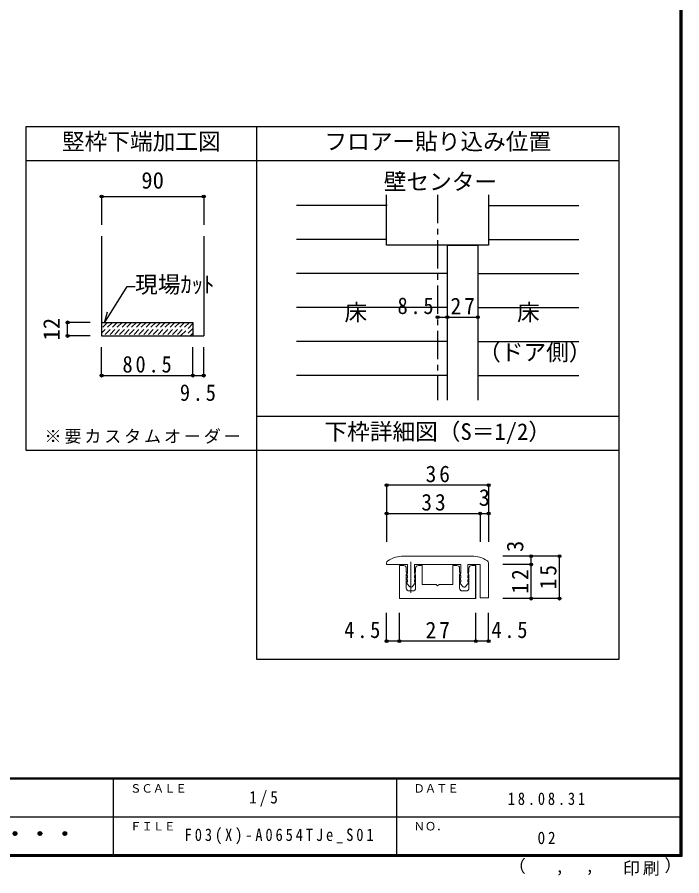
# Model space of a CAD drawing. Units: millimetres, scale not verified, with parts at other scales. Extents: x -973 to 977, y -718 to 696.
# Drawn here: x 390 to 977, y -718 to 40 of the extents above; entities that cross this region are included whole.
import ezdxf
from ezdxf.enums import TextEntityAlignment as Align

# ---------------------------------------------------------------- set-up
doc = ezdxf.new("R2010")
doc.units = ezdxf.units.MM
doc.header["$LTSCALE"] = 5
doc.header["$PDMODE"] = 32
doc.header["$PDSIZE"] = 2.5
doc.linetypes.add('CHAIN1', pattern=[8, 5, -1, 1, -1])
doc.linetypes.add('DASHED1', pattern=[1.8, 1.2, -0.6])
for name, color, linetype in [('0-1_通り芯', 4, 'CHAIN1'), ('0-3_仕上げ', 7, 'Continuous'), ('0-4_枠', 3, 'Continuous'), ('0-A_文字', 7, 'Continuous'), ('0-B_寸法', 7, 'Continuous'), ('0-C_ハッチ', 4, 'DASHED1'), ('1-B_寸法', 7, 'Continuous'), ('F-1_枠', 6, 'Continuous'), ('F-A_文字', 7, 'Continuous')]:
    doc.layers.add(name, color=color, linetype=linetype)
doc.layers.add('1-7_金物', color=7, linetype='Continuous', lineweight=18)
doc.styles.add('ＭＳ ゴシック', font='')
doc.styles.get('ＭＳ ゴシック').set_extended_font_data('MS Gothic')

msp = doc.modelspace()

# ---------------------------------------------------------------- linework, layer by layer
at = {"layer": '0-1_通り芯'}
msp.add_line((761.235, -117.097), (761.235, -298.32), dxfattribs=at)
at = {"layer": '0-3_仕上げ'}
for p, q in [((716.235, -161.539), (716.235, -117.097)), ((806.235, -117.097), (806.235, -161.539)), ((806.235, -161.539), (716.235, -161.539))]:
    msp.add_line(p, q, dxfattribs=at)
at = {"layer": '0-3_仕上げ', "color": 4}
for p, q in [((716.735, -126.539), (636.735, -126.539)), ((806.235, -126.539), (885.735, -126.539)), ((716.235, -156.539), (636.735, -156.539)), ((806.235, -156.539), (885.735, -156.539)), ((769.735, -186.539), (636.735, -186.539)), ((796.735, -186.539), (885.735, -186.539)), ((769.735, -216.539), (636.735, -216.539)), ((796.735, -216.539), (885.735, -216.539)), ((769.735, -246.539), (636.735, -246.539)), ((796.735, -246.539), (885.735, -246.539)), ((769.735, -276.539), (636.735, -276.539)), ((796.735, -276.539), (885.735, -276.539))]:
    msp.add_line(p, q, dxfattribs=at)
at = {"layer": '0-4_枠'}
for p, q in [((398.367, -342.615), (398.367, -56.667)), ((464.883, -153.433), (464.883, -241.539)), ((554.883, -153.433), (554.883, -241.539)), ((464.883, -229.539), (545.383, -229.539)), ((545.383, -229.539), (545.383, -241.539)), ((464.883, -241.539), (554.883, -241.539))]:
    msp.add_line(p, q, dxfattribs=at)
at = {"layer": '0-4_枠', "color": 4}
for p, q in [((464.883, -118.433), (464.883, -143.433)), ((464.883, -118.433), (554.883, -118.433)), ((554.883, -118.433), (554.883, -143.433))]:
    msp.add_line(p, q, dxfattribs=at)
at = {"layer": '0-4_枠', "color": 7}
for p, q in [((769.735, -161.539), (769.735, -298.32)), ((769.735, -161.539), (796.735, -161.539)), ((796.735, -161.539), (796.735, -298.32))]:
    msp.add_line(p, q, dxfattribs=at)
for p in [(464.883, -118.433), (554.883, -118.433)]:
    msp.add_point(p, dxfattribs=at)
at = {"layer": '0-A_文字', "color": 3}
for p, q in [((921.399, -526.667), (921.399, -56.667)), ((398.367, -86.667), (601.399, -86.667)), ((601.399, -86.667), (921.399, -86.667)), ((921.399, -342.615), (601.399, -342.615)), ((601.399, -526.667), (921.399, -526.667))]:
    msp.add_line(p, q, dxfattribs=at)
at = {"layer": '0-A_文字'}
for p, q in [((467.394, -230.039), (487.4, -197.86)), ((487.4, -197.86), (494.364, -197.86)), ((467.394, -230.039), (469.982, -220.379))]:
    msp.add_line(p, q, dxfattribs=at)
at = {"layer": '0-A_文字', "color": 3}
for points in [[(398.367, -56.667), (601.399, -56.667), (921.399, -56.667)], [(601.399, -56.667), (601.399, -342.615), (398.367, -342.615)], [(921.399, -312.615), (601.399, -312.615), (601.399, -526.667)]]:
    msp.add_lwpolyline(points, dxfattribs=at)
at = {"layer": '0-B_寸法', "color": 4}
for p, q in [((761.235, -224.929), (769.735, -224.929)), ((769.735, -224.929), (796.735, -224.929)), ((434.883, -241.539), (434.883, -229.539)), ((454.883, -229.539), (434.883, -229.539)), ((454.883, -241.539), (434.883, -241.539)), ((464.883, -276.539), (464.883, -251.539)), ((545.383, -276.539), (545.383, -251.539)), ((554.883, -276.539), (554.883, -251.539)), ((464.883, -276.539), (545.383, -276.539)), ((545.383, -276.539), (554.883, -276.539))]:
    msp.add_line(p, q, dxfattribs=at)
at = {"layer": '0-B_寸法'}
for p in [(761.235, -224.929), (769.735, -224.929), (796.735, -224.929), (434.883, -229.539), (434.883, -241.539), (464.883, -276.539), (545.383, -276.539), (554.883, -276.539)]:
    msp.add_point(p, dxfattribs=at)
at = {"layer": '0-C_ハッチ'}
for p, q in [((474.374, -229.539), (464.883, -239.03)), ((465.889, -229.539), (464.883, -230.545)), ((470.132, -229.539), (464.883, -234.787)), ((478.617, -229.539), (466.617, -241.539)), ((482.86, -229.539), (470.86, -241.539)), ((487.102, -229.539), (475.102, -241.539)), ((491.345, -229.539), (479.345, -241.539)), ((495.588, -229.539), (483.588, -241.539)), ((499.83, -229.539), (487.83, -241.539)), ((504.073, -229.539), (492.073, -241.539)), ((508.316, -229.539), (496.316, -241.539)), ((512.558, -229.539), (500.558, -241.539)), ((516.801, -229.539), (504.801, -241.539)), ((521.043, -229.539), (509.043, -241.539)), ((525.286, -229.539), (513.286, -241.539)), ((529.529, -229.539), (517.529, -241.539)), ((533.771, -229.539), (521.771, -241.539)), ((538.014, -229.539), (526.014, -241.539)), ((542.257, -229.539), (530.257, -241.539)), ((545.383, -230.655), (534.499, -241.539)), ((545.383, -234.898), (538.742, -241.539)), ((545.383, -239.14), (542.985, -241.539))]:
    msp.add_line(p, q, dxfattribs=at)
at = {"layer": '1-7_金物'}
for p, q in [((731.235, -435.75), (791.235, -435.75)), ((716.235, -442.042), (716.235, -443.25)), ((716.235, -443.25), (734.61, -443.25)), ((727.485, -473.25), (727.485, -444)), ((731.11, -444), (727.485, -444)), ((727.735, -473.25), (727.735, -444)), ((733.61, -449.625), (733.61, -446.5)), ((734.61, -443.25), (734.61, -450.75)), ((740.86, -443.25), (781.61, -443.25)), ((740.86, -443.25), (740.86, -450.75)), ((741.86, -449.625), (741.86, -446.5)), ((744.36, -444), (747.735, -444)), ((747.735, -444), (747.735, -460.75)), ((774.735, -444), (774.735, -460.75)), ((778.11, -444), (774.735, -444)), ((780.61, -449.625), (780.61, -446.5)), ((781.61, -443.25), (781.61, -450.75)), ((787.86, -443.25), (798.735, -443.25)), ((787.86, -443.25), (787.86, -450.75)), ((788.86, -449.625), (788.86, -446.5)), ((791.36, -444), (794.985, -444)), ((794.735, -444), (794.735, -473.25)), ((794.985, -444), (794.985, -473.25)), ((798.735, -443.25), (798.735, -472.5)), ((806.235, -442.042), (806.235, -472.5)), ((733.61, -449.625), (734.128, -450.489)), ((733.61, -452.125), (734.128, -451.261)), ((733.61, -464), (733.61, -452.125)), ((734.091, -451.614), (734.61, -450.75)), ((734.091, -452.386), (734.61, -453.25)), ((734.091, -455.364), (734.61, -454.5)), ((734.61, -453.25), (734.61, -454.5)), ((741.378, -451.614), (740.86, -450.75)), ((741.378, -452.386), (740.86, -453.25)), ((740.86, -453.25), (740.86, -454.5)), ((741.378, -455.364), (740.86, -454.5)), ((741.86, -449.625), (741.341, -450.489)), ((741.86, -452.125), (741.341, -451.261)), ((741.86, -464), (741.86, -452.125)), ((780.61, -449.625), (781.128, -450.489)), ((780.61, -452.125), (781.128, -451.261)), ((780.61, -464), (780.61, -452.125)), ((781.091, -451.614), (781.61, -450.75)), ((781.091, -452.386), (781.61, -453.25)), ((781.091, -455.364), (781.61, -454.5)), ((781.61, -453.25), (781.61, -454.5)), ((788.378, -451.614), (787.86, -450.75)), ((788.378, -452.386), (787.86, -453.25)), ((787.86, -453.25), (787.86, -454.5)), ((788.378, -455.364), (787.86, -454.5)), ((788.86, -449.625), (788.342, -450.489)), ((788.86, -452.125), (788.342, -451.261)), ((788.86, -464), (788.86, -452.125)), ((734.091, -456.136), (734.61, -457)), ((734.091, -459.114), (734.61, -458.25)), ((736.818, -462.85), (734.185, -460.01)), ((734.61, -457), (734.61, -458.25)), ((741.285, -460.01), (738.651, -462.85)), ((741.378, -456.136), (740.86, -457)), ((740.86, -457), (740.86, -458.25)), ((741.378, -459.114), (740.86, -458.25)), ((759.985, -460.75), (747.735, -460.75)), ((761.235, -462), (759.985, -460.75)), ((761.235, -462), (762.485, -460.75)), ((774.735, -460.75), (762.485, -460.75)), ((781.091, -456.136), (781.61, -457)), ((781.091, -459.114), (781.61, -458.25)), ((783.818, -462.85), (781.185, -460.01)), ((781.61, -457), (781.61, -458.25)), ((788.285, -460.01), (785.651, -462.85)), ((788.378, -456.136), (787.86, -457)), ((787.86, -457), (787.86, -458.25)), ((788.378, -459.114), (787.86, -458.25)), ((739.36, -466.5), (736.11, -466.5)), ((783.11, -466.5), (786.36, -466.5)), ((794.985, -473.25), (727.485, -473.25)), ((798.735, -472.5), (806.235, -472.5))]:
    msp.add_line(p, q, dxfattribs=at)
at = {"layer": '1-7_金物', "color": 4}
msp.add_line((737.735, -440.75), (737.735, -468.103), dxfattribs=at)
at = {"layer": '1-7_金物'}
for centre, radius, start, end in [((731.235, -460.75), 25, 90, 123.74899), ((791.235, -460.75), 25, 56.25101, 90), ((718.735, -442.042), 2.5, 123.74899, 180), ((731.11, -446.5), 2.5, 0, 90), ((744.36, -446.5), 2.5, 90, 180), ((778.11, -446.5), 2.5, 0, 90), ((791.36, -446.5), 2.5, 90, 180), ((803.735, -442.042), 2.5, 0, 56.25101), ((734.735, -452), 0.75, 149.05366, 210.94634), ((733.485, -450.875), 0.75, 329.05368, 30.94635), ((741.985, -450.875), 0.75, 149.05365, 210.94632), ((740.735, -452), 0.75, 329.05366, 30.94634), ((781.735, -452), 0.75, 149.05366, 210.94634), ((780.485, -450.875), 0.75, 329.05368, 30.94635), ((788.985, -450.875), 0.75, 149.05365, 210.94632), ((787.735, -452), 0.75, 329.05366, 30.94634), ((734.735, -455.75), 0.75, 149.05366, 210.94634), ((734.735, -459.5), 0.75, 149.05366, 222.83826), ((740.735, -459.5), 0.75, 317.16174, 30.94634), ((740.735, -455.75), 0.75, 329.05366, 30.94634), ((781.735, -455.75), 0.75, 149.05366, 210.94634), ((781.735, -459.5), 0.75, 149.05366, 222.83826), ((787.735, -459.5), 0.75, 317.16174, 30.94634), ((787.735, -455.75), 0.75, 329.05366, 30.94634), ((736.11, -464), 2.5, 180, 270), ((737.735, -462), 1.25, 222.83826, 317.16174), ((739.36, -464), 2.5, 270, 0), ((783.11, -464), 2.5, 180, 270), ((784.735, -462), 1.25, 222.83826, 317.16174), ((786.36, -464), 2.5, 270, 0)]:
    msp.add_arc(centre, radius, start, end, dxfattribs=at)
at = {"layer": '1-B_寸法', "color": 4}
for p, q in [((716.235, -373.25), (716.235, -423.25)), ((806.235, -373.25), (716.235, -373.25)), ((806.235, -373.25), (806.235, -423.25)), ((716.235, -398.25), (798.735, -398.25)), ((798.735, -398.25), (798.735, -423.25)), ((798.735, -398.25), (806.235, -398.25)), ((868.735, -435.75), (818.735, -435.75)), ((843.735, -443.25), (843.735, -435.75)), ((868.735, -473.25), (868.735, -435.75)), ((843.735, -443.25), (818.735, -443.25)), ((843.735, -473.25), (843.735, -443.25)), ((868.735, -473.25), (818.735, -473.25)), ((716.235, -510.75), (716.235, -485.75)), ((727.485, -510.75), (727.485, -485.75)), ((794.985, -510.75), (794.985, -485.75)), ((806.235, -510.75), (806.235, -485.75)), ((727.485, -510.75), (716.235, -510.75)), ((794.985, -510.75), (727.485, -510.75)), ((806.235, -510.75), (794.985, -510.75))]:
    msp.add_line(p, q, dxfattribs=at)
at = {"layer": '1-B_寸法'}
for p in [(716.235, -373.25), (806.235, -373.25), (716.235, -398.25), (798.735, -398.25), (806.235, -398.25), (843.735, -435.75), (868.735, -435.75), (843.735, -443.25), (843.735, -473.25), (868.735, -473.25), (716.235, -510.75), (727.485, -510.75), (794.985, -510.75), (806.235, -510.75)]:
    msp.add_point(p, dxfattribs=at)
at = {"layer": 'F-1_枠'}
for p, q in [((974.986, 695.833), (974.986, -700.833)), ((975.82, 695.833), (975.82, -700.833)), ((976.653, 695.833), (976.653, -700.833)), ((976.653, -631.667), (-973.347, -631.667)), ((976.653, -632.5), (-973.347, -632.5)), ((474.986, -632.5), (474.986, -699.167)), ((724.986, -632.5), (724.986, -699.167)), ((1.653, -665.833), (974.986, -665.834)), ((976.653, -699.167), (-973.347, -699.167)), ((976.653, -700), (-973.347, -700)), ((976.653, -700.833), (-973.347, -700.833))]:
    msp.add_line(p, q, dxfattribs=at)

# ---------------------------------------------------------------- texts
at = {"layer": '0-4_枠', "color": 7, "style": 'ＭＳ ゴシック'}
for s, p in [('竪枠下端加工図', (429.883, -81.667)), ('90', (499.883, -115.933))]:
    msp.add_text(s, height=14.66, dxfattribs=at).set_placement(p, align=Align.BOTTOM_LEFT)
at = {"layer": '0-4_枠', "color": 7, "insert": (414.517, -336.765), "char_height": 11, "attachment_point": 7, "style": 'ＭＳ ゴシック'}
msp.add_mtext('\\T1.17;※要カスタムオーダー', dxfattribs=at)
at = {"layer": '0-A_文字', "style": 'ＭＳ ゴシック'}
for s, p in [('フロアー貼り込み位置', (661.399, -81.667)), ('壁センター', (713.735, -117.097)), ('現場ｶｯﾄ', (494.364, -207.86)), ('床', (679.14, -232.419)), ('床', (831.329, -232.419)), ('（ドア側）', (797, -267.506)), ('下枠詳細図（S＝1/2）', (661.399, -337.615))]:
    msp.add_text(s, height=14.66, dxfattribs=at).set_placement(p, align=Align.BOTTOM_LEFT)
at = {"layer": '0-B_寸法', "style": 'ＭＳ ゴシック'}
msp.add_text('12', height=14.66, rotation=90, dxfattribs=at).set_placement((432.383, -245.539), align=Align.BOTTOM_LEFT)
at = {"layer": '0-B_寸法', "char_height": 14.66, "attachment_point": 7, "style": 'ＭＳ ゴシック'}
for s, insert in [('\\T1.27;\\W0.9;8.5', (725.881, -222.429)), ('\\T1.27;\\W0.95;27', (772.61, -222.429)), ('\\T1.28;\\W0.9;80.5', (483.258, -274.039)), ('\\T1.27;\\W0.9;9.5', (533.883, -299.039))]:
    msp.add_mtext(s, dxfattribs=dict(at, insert=insert))
at = {"layer": '1-B_寸法', "style": 'ＭＳ ゴシック'}
msp.add_text('3', height=14.66, dxfattribs=at).set_placement((797.485, -395.75), align=Align.BOTTOM_LEFT)
msp.add_text('3', height=14.66, rotation=90, dxfattribs=at).set_placement((841.235, -432.118), align=Align.BOTTOM_LEFT)
at = {"layer": '1-B_寸法', "char_height": 14.66, "attachment_point": 7, "style": 'ＭＳ ゴシック'}
for s, insert in [('\\T1.27;\\W0.95;36', (750.61, -370.75)), ('\\T1.27;\\W0.95;33', (746.86, -395.75)), ('\\T1.27;\\W0.9;4.5', (678.913, -508.25)), ('\\T1.27;\\W0.95;27', (750.61, -508.25)), ('\\T1.27;\\W0.9;4.5', (808.717, -508.25))]:
    msp.add_mtext(s, dxfattribs=dict(at, insert=insert))
at = {"layer": '1-B_寸法', "char_height": 14.66, "attachment_point": 7, "rotation": 90, "style": 'ＭＳ ゴシック'}
for s, insert in [('\\T1.27;\\W0.95;15', (866.235, -465.125)), ('\\T1.27;\\W0.95;12', (841.235, -468.875))]:
    msp.add_mtext(s, dxfattribs=dict(at, insert=insert))
at = {"layer": 'F-A_文字', "style": 'ＭＳ ゴシック'}
for s, height, p in [('ＳＣＡＬＥ', 7.331, (489.986, -646.667)), ('ＤＡＴＥ', 7.331, (739.986, -646.667)), ('ＦＩＬＥ', 7.331, (489.986, -680)), ('ＮＯ．', 7.331, (739.986, -680.001)), ('（', 11, (823.992, -718.052)), ('）', 11, (961.387, -717.355)), (',', 11, (865.199, -718.052)), (',', 11, (891.686, -717.588))]:
    msp.add_text(s, height=height, dxfattribs=at).set_placement(p, align=Align.BOTTOM_LEFT)
at = {"layer": 'F-A_文字', "style": 'ＭＳ ゴシック', "width": 1.1}
msp.add_text('ウッドワン・・・', height=14.66, dxfattribs=at).set_placement((267.486, -692.5), align=Align.BOTTOM_LEFT)
at = {"layer": 'F-A_文字', "char_height": 11, "attachment_point": 7, "style": 'ＭＳ ゴシック'}
for s, insert in [('\\T1.38;\\W0.9;1/5', (594.986, -656.667)), ('\\T1.39;\\W0.85;18.08.31', (823.111, -655.417)), ('\\T1.4;\\W0.85;F03(X)-A0654TJe_S01', (538.111, -690.001)), ('\\T1.36;\\W0.9;02', (849.361, -690.001)), ('\\T1.17;印刷', (924.678, -717.82))]:
    msp.add_mtext(s, dxfattribs=dict(at, insert=insert))

doc.saveas('drawing.dxf')
